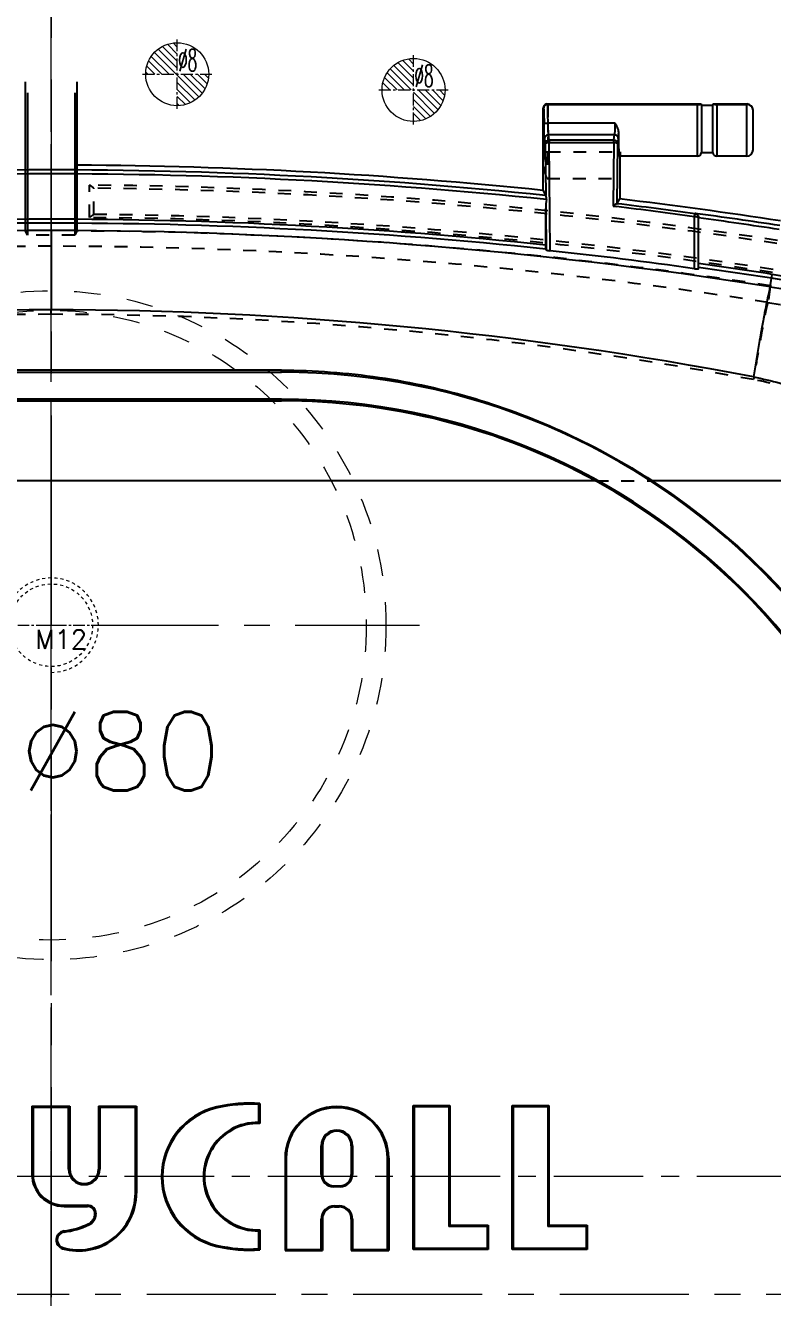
# Model space of a CAD drawing. Header units: millimetres. Extents: x -569 to 1807, y -7664 to 1724.
# Drawn here: x 280 to 374.8, y -942.6 to -781 of the extents above; entities that cross this region are included whole.
import ezdxf
from ezdxf.enums import TextEntityAlignment as Align

# ---------------------------------------------------------------- set-up
doc = ezdxf.new("R2010")
doc.units = ezdxf.units.MM
doc.header["$LTSCALE"] = 16.335
doc.linetypes.add('CENTER', pattern=[0.6, 0.375, -0.075, 0.075, -0.075])
doc.linetypes.add('HIDDEN', pattern=[0.2, 0.1, -0.1])
doc.layers.get('0').update_dxf_attribs({"linetype": 'CONTINUOUS'})
for name, color, linetype, lineweight in [('center', 1, 'CENTER', 9), ('epin', 13, 'CONTINUOUS', 9), ('moldbase', 7, 'CONTINUOUS', 20), ('screw', 33, 'CONTINUOUS', 13), ('sp', 193, 'CONTINUOUS', 9)]:
    doc.layers.add(name, color=color, linetype=linetype, lineweight=lineweight)
doc.layers.add('DEFAULT_2', color=8, linetype='HIDDEN')
doc.styles.add('TXT', font='txt.shx', dxfattribs={"bigfont": 'gbcbig.shx'})
doc.styles.add('TXT05', font='txt.shx', dxfattribs={"width": 0.5, "bigfont": 'gbcbig.shx'})

# ---------------------------------------------------------------- blocks, each defined once
blk = doc.blocks.new('sp_80_th', base_point=(283.27, -1197.21))
at = {"layer": 'sp', "color": 1, "linetype": 'CENTER', "ltscale": 2.643404}
for p, q in [((283.27, -1243.96), (283.27, -1150.46)), ((236.52, -1197.21), (330.02, -1197.21))]:
    blk.add_line(p, q, dxfattribs=at)
at = {"layer": 'sp', "linetype": 'HIDDEN', "ltscale": 2.073258}
for radius in [42.5, 40]:
    blk.add_circle((283.27, -1197.21), radius, dxfattribs=at)
at = {"layer": 'sp', "color": 6, "style": 'TXT'}
blk.add_text('SP%%c80', height=10, dxfattribs=at).set_placement((283.27, -1213.21), align=Align.MIDDLE)
blk = doc.blocks.new('screw_m12_g')
at = {"layer": 'screw', "color": 1, "linetype": 'CENTER', "ltscale": 0.24}
for p, q in [((0, -6.6), (0, 6.6)), ((-6.6, 0), (6.6, 0))]:
    blk.add_line(p, q, dxfattribs=at)
at = {"layer": 'screw', "color": 33, "linetype": 'HIDDEN', "ltscale": 0.24}
blk.add_circle((0, 0), 5.25, dxfattribs=at)
at = {"layer": 'screw', "color": 92, "linetype": 'HIDDEN', "ltscale": 0.24}
blk.add_arc((0, 0), 6, 270, 180, dxfattribs=at)
at = {"layer": 'screw', "color": 6, "style": 'TXT'}
blk.add_text('M12', height=2.4, dxfattribs=at).set_placement((-2.04, -3))
blk = doc.blocks.new('epin_ejp_8')
at = {"layer": 'epin'}
h = blk.add_hatch(dxfattribs=at)
h.set_pattern_fill('_ANSI31', color=123, scale=0.2, angle=90, style=0)
h.set_pattern_definition([(135, (-263.1036, 1313.3417), (-0.4490128, -0.4490128), [])])
h.paths.add_polyline_path([(0, 4, 0.414214), (-4, 0), (0, 0)])
h.paths.add_polyline_path([(4, 0), (0, 0), (0, -4, 0.414214)])
at = {"layer": 'epin', "color": 1, "linetype": 'CENTER', "ltscale": 0.248791}
for p, q in [((0, -4.4), (0, 4.4)), ((-4.4, 0), (4.4, 0))]:
    blk.add_line(p, q, dxfattribs=at)
at = {"layer": 'epin'}
blk.add_circle((0, 0), 4, dxfattribs=at)
at = {"layer": 'epin', "color": 6, "style": 'TXT05', "width": 0.5}
blk.add_text('%%c8', height=2.8, dxfattribs=at).set_placement((1.33, 1.8), align=Align.MIDDLE)
blk = doc.blocks.new('12')
at = {"layer": 'epin', "color": 4}
for p in [(-2585.62, 2370.4), (-2555.62, 2368.4)]:
    blk.add_blockref('epin_ejp_8', p, dxfattribs=at)

msp = doc.modelspace()

# ---------------------------------------------------------------- linework, layer by layer
at = {"color": 7, "linetype": 'Continuous'}
for p, q in [((280.001, -807.111), (280.001, -788.159)), ((286.534, -788.159), (286.534, -807.111)), ((280.275, -789.559), (280.275, -807.658)), ((286.26, -789.559), (286.26, -807.658)), ((345.735, -801.974), (345.735, -791.492)), ((345.784, -791.541), (345.735, -791.492)), ((346.237, -790.989), (365.765, -790.989)), ((346.287, -791.043), (346.237, -790.989)), ((346.287, -791.043), (365.305, -791.043)), ((365.305, -797.622), (365.305, -791.043)), ((365.805, -791.14), (365.805, -797.17)), ((365.805, -791.14), (367.262, -791.14)), ((367.262, -797.17), (367.262, -791.14)), ((367.301, -790.989), (371.563, -790.989)), ((367.762, -791.043), (367.762, -797.622)), ((367.762, -791.043), (371.563, -791.043)), ((371.563, -797.622), (371.563, -790.989)), ((372.367, -796.818), (372.367, -791.794)), ((354.829, -793.409), (346.339, -793.409)), ((346.483, -795.563), (346.401, -794.914)), ((354.767, -794.914), (346.401, -794.914)), ((354.685, -795.563), (354.767, -794.914)), ((345.899, -795.398), (345.981, -796.047)), ((345.981, -796.047), (346.04, -802.622)), ((346.483, -795.563), (346.483, -795.923)), ((346.483, -795.563), (354.685, -795.563)), ((346.605, -809.627), (346.483, -795.923)), ((354.685, -795.923), (346.483, -795.923)), ((354.685, -795.923), (354.613, -803.979)), ((354.685, -795.923), (354.685, -795.563)), ((355.119, -803.649), (355.187, -796.047)), ((355.187, -796.047), (355.269, -795.398)), ((365.305, -797.622), (355.433, -797.622)), ((365.805, -797.17), (367.262, -797.17)), ((371.563, -797.622), (367.762, -797.622)), ((355.433, -800.471), (355.433, -803.053)), ((345.735, -801.974), (346.038, -802.616)), ((355.119, -803.649), (355.433, -803.053)), ((346.054, -804.254), (346.101, -809.518)), ((346.054, -808.916), (346.054, -804.254)), ((354.613, -803.979), (355.048, -804.032)), ((364.998, -804.94), (364.998, -804.885)), ((364.93, -811.915), (364.93, -805.313)), ((365.433, -811.93), (365.433, -805.437)), ((283.267, -807.066), (283.267, -817.149)), ((346.101, -809.518), (346.07, -809.42)), ((374.559, -814.218), (374.803, -812.634)), ((312.513, -824.815), (254.022, -824.815)), ((254.022, -825.072), (312.513, -825.072)), ((312.513, -825.072), (312.513, -824.815)), ((312.513, -828.499), (254.022, -828.499)), ((254.022, -828.703), (312.513, -828.703)), ((312.513, -828.703), (312.513, -828.499)), ((352.369, -838.881), (214.165, -838.881)), ((397.182, -838.881), (359.603, -838.881)), ((309.765, -917.981), (309.765, -920.53)), ((280.814, -918.336), (280.814, -926.976)), ((280.96, -918.482), (280.814, -918.336)), ((280.814, -918.336), (285.63, -918.336)), ((280.96, -918.482), (280.96, -926.976)), ((285.484, -918.482), (280.96, -918.482)), ((285.484, -918.482), (285.63, -918.336)), ((285.484, -926.32), (285.484, -918.482)), ((285.63, -918.336), (285.63, -926.32)), ((289.284, -918.336), (289.284, -926.32)), ((289.284, -918.336), (294.099, -918.336)), ((289.429, -918.482), (289.284, -918.336)), ((289.429, -918.482), (289.429, -926.32)), ((293.954, -918.482), (289.429, -918.482)), ((293.954, -918.482), (294.099, -918.336)), ((293.954, -929.372), (293.954, -918.482)), ((294.099, -918.336), (294.099, -929.372)), ((304.341, -918.543), (304.308, -918.401)), ((309.62, -920.38), (309.62, -918.116)), ((329.211, -918.243), (333.877, -918.243)), ((329.211, -936.547), (329.211, -918.243)), ((329.357, -918.389), (329.211, -918.243)), ((333.731, -918.389), (329.357, -918.389)), ((329.357, -918.389), (329.357, -936.401)), ((333.731, -918.389), (333.877, -918.243)), ((333.731, -918.389), (333.731, -933.594)), ((333.877, -918.243), (333.877, -933.448)), ((341.773, -918.243), (346.44, -918.243)), ((341.773, -936.547), (341.773, -918.243)), ((341.919, -918.389), (341.773, -918.243)), ((346.294, -918.389), (341.919, -918.389)), ((341.919, -918.389), (341.919, -936.401)), ((346.294, -918.389), (346.44, -918.243)), ((346.294, -918.389), (346.294, -933.594)), ((346.44, -918.243), (346.44, -933.448)), ((317.694, -923.342), (317.549, -923.342)), ((317.549, -926.994), (317.549, -923.342)), ((317.694, -923.342), (317.694, -926.994)), ((321.515, -923.342), (321.369, -923.342)), ((321.369, -923.342), (321.369, -926.994)), ((321.515, -923.342), (321.515, -926.994)), ((313.098, -924.946), (312.952, -924.946)), ((312.952, -924.946), (312.952, -936.66)), ((313.098, -924.946), (313.098, -936.514)), ((326.111, -924.946), (325.965, -924.946)), ((325.965, -936.514), (325.965, -924.946)), ((326.111, -924.946), (326.111, -936.66)), ((280.814, -926.976), (280.96, -926.976)), ((285.484, -926.32), (285.63, -926.32)), ((289.284, -926.32), (289.429, -926.32)), ((317.549, -926.994), (317.694, -926.994)), ((321.369, -926.994), (321.515, -926.994)), ((319.132, -928.432), (319.931, -928.432)), ((319.132, -928.432), (319.132, -928.578)), ((319.931, -928.578), (319.132, -928.578)), ((319.931, -928.578), (319.931, -928.432)), ((284.896, -930.912), (284.896, -931.057)), ((284.896, -930.912), (287.879, -930.912)), ((287.879, -931.057), (287.879, -930.912)), ((293.954, -929.372), (294.099, -929.372)), ((284.896, -931.057), (287.879, -931.057)), ((288.958, -932.043), (288.813, -932.036)), ((319.233, -930.974), (319.83, -930.974)), ((319.233, -930.974), (319.233, -931.12)), ((319.233, -931.12), (319.83, -931.12)), ((319.83, -931.12), (319.83, -930.974)), ((284.906, -934.324), (284.886, -934.18)), ((288.043, -933.405), (287.982, -933.273)), ((309.62, -936.429), (309.62, -934.165)), ((309.765, -934.015), (309.765, -936.564)), ((317.694, -932.658), (317.549, -932.658)), ((317.549, -936.514), (317.549, -932.658)), ((317.694, -932.658), (317.694, -936.66)), ((321.515, -932.658), (321.369, -932.658)), ((321.369, -932.658), (321.369, -936.66)), ((321.515, -932.658), (321.515, -936.514)), ((333.731, -933.594), (333.877, -933.448)), ((338.613, -933.594), (333.731, -933.594)), ((333.877, -933.448), (338.758, -933.448)), ((338.613, -933.594), (338.758, -933.448)), ((338.613, -933.594), (338.613, -936.401)), ((338.758, -933.448), (338.758, -936.547)), ((346.294, -933.594), (346.44, -933.448)), ((351.175, -933.594), (346.294, -933.594)), ((346.44, -933.448), (351.321, -933.448)), ((351.175, -933.594), (351.321, -933.448)), ((351.175, -933.594), (351.175, -936.401)), ((351.321, -933.448), (351.321, -936.547)), ((284.763, -936.288), (284.723, -936.428)), ((304.341, -936.002), (304.308, -936.144)), ((313.098, -936.514), (312.952, -936.66)), ((312.952, -936.66), (317.694, -936.66)), ((313.098, -936.514), (317.549, -936.514)), ((317.549, -936.514), (317.694, -936.66)), ((321.515, -936.514), (321.369, -936.66)), ((321.369, -936.66), (326.111, -936.66)), ((321.515, -936.514), (325.965, -936.514)), ((325.965, -936.514), (326.111, -936.66)), ((329.357, -936.401), (329.211, -936.547)), ((338.758, -936.547), (329.211, -936.547)), ((338.613, -936.401), (329.357, -936.401)), ((338.613, -936.401), (338.758, -936.547)), ((341.919, -936.401), (341.773, -936.547)), ((351.321, -936.547), (341.773, -936.547)), ((351.175, -936.401), (341.919, -936.401)), ((351.175, -936.401), (351.321, -936.547))]:
    msp.add_line(p, q, dxfattribs=at)
for centre, radius, start, end in [((346.237, -791.491), 0.502, 89.96783, 180.09035), ((365.305, -791.19), 0.502, 5.73917, 23.57818), ((367.762, -791.19), 0.502, 156.42182, 174.26083), ((367.762, -785.234), 5.808, 269.27272, 270.00162), ((371.563, -791.793), 0.804, 359.98134, 89.98131), ((371.563, -796.818), 0.804, 270, 0), ((401.113, -799.224), 45.667, 177.94154, 178.43488), ((365.305, -797.12), 0.502, 270, 354.26083), ((367.762, -797.12), 0.502, 185.73917, 270), ((283.267, -1407.419), 608.053, 84.074681, 96.081176), ((283.267, -1407.419), 607.551, 84.060102, 96.086049), ((283.267, -1407.419), 608.659, 84.109289, 89.692532), ((283.267, -1407.419), 608.659, 81.250995, 83.190704), ((283.267, -1396.469), 596.77, 82.134843, 83.091634), ((283.266, -1396.598), 597.276, 82.134961, 83.092982), ((283.267, -1407.419), 608.053, 81.250995, 82.275303), ((364.89, -805.402), 0.528, 67.07863, 78.27872), ((283.267, -1407.419), 601.288, 84.00471, 96.15018), ((283.267, -1407.419), 601.788, 84.011211, 96.144558), ((364.93, -805.44), 0.504, 72.58587, 82.30409), ((283.267, -1407.419), 607.551, 81.250995, 82.227422), ((283.484, -1396.034), 588.968, 90.021088, 98.938326), ((283.05, -1396.035), 588.969, 81.061684, 89.978903), ((283.267, -1407.419), 601.788, 81.250995, 82.152517), ((283.267, -1407.419), 601.288, 81.250995, 82.144981), ((364.32, -880.748), 68.917, 8.97361, 81.25099), ((364.32, -880.748), 68.417, 8.97361, 81.25099), ((283.584, -1291.134), 473.985, 90.03829, 100.88176), ((282.95, -1291.134), 473.985, 79.11824, 89.96171), ((312.513, -911.356), 86.284, 0, 90), ((312.513, -911.356), 82.857, 0, 90), ((312.513, -911.356), 82.711, 0, 61.19213), ((312.513, -911.356), 86.43, 0, 56.98645), ((308.41, -936.045), 18.115, 85.70969, 103.08966), ((345.776, -956.794), 52.945, 132.85463, 133.07006), ((306.371, -927.272), 9.109, 103.08961, 256.91029), ((306.371, -927.272), 8.963, 103.08961, 256.91029), ((308.41, -936.045), 17.969, 86.14055, 103.08966), ((319.532, -924.946), 6.579, 360, 180), ((319.532, -924.946), 6.434, 360, 180), ((309.477, -927.272), 6.894, 88.8134, 271.1866), ((309.477, -927.272), 6.748, 87.55021, 272.44979), ((319.532, -923.342), 1.983, 359.99997, 179.99997), ((319.532, -923.342), 1.837, 359.99997, 179.99997), ((284.896, -926.976), 4.081, 180.00001, 270.00001), ((284.896, -926.976), 3.936, 180.00001, 270.00001), ((287.457, -926.32), 1.973, 180, 0), ((287.457, -926.32), 1.827, 180, 0), ((319.132, -926.994), 1.584, 180, 270), ((319.132, -926.994), 1.438, 180, 270), ((319.931, -926.994), 1.584, 270, 360), ((319.931, -926.994), 1.438, 270, 0), ((286.756, -929.372), 7.343, 253.92714, 0), ((286.756, -929.372), 7.198, 253.92714, 0), ((287.879, -931.992), 1.081, 357.28863, 90.00034), ((287.879, -931.992), 0.935, 357.28859, 90.00037), ((287.376, -931.968), 1.438, 294.89956, 357.28908), ((287.376, -931.968), 1.584, 294.89956, 357.28906), ((319.233, -932.658), 1.684, 90, 180), ((319.233, -932.658), 1.539, 90, 180), ((319.83, -932.658), 1.684, 0, 90), ((319.83, -932.658), 1.539, 0, 90), ((285.042, -935.321), 1.152, 97.75721, 253.92715), ((283.426, -923.458), 10.821, 277.75721, 294.89956), ((283.426, -923.458), 10.967, 277.75721, 294.89956), ((296.052, -920.874), 18.993, 315.59162, 316.22321), ((285.042, -935.321), 1.006, 97.75721, 253.92715), ((308.41, -918.5), 18.115, 256.91029, 274.29031), ((308.41, -918.5), 17.969, 256.91029, 273.85945)]:
    msp.add_arc(centre, radius, start, end, dxfattribs=at)
for centre, major_axis, ratio, start_param, end_param in [((346.557, -804.323), (0.018, -2.034), 0.2470014, -2.1992675, -1.6068195), ((283.267, -1391.732), (0, 585.543), 0.999641, -0.1399721, -0.1084208)]:
    msp.add_ellipse(centre, major_axis=major_axis, ratio=ratio, start_param=start_param, end_param=end_param, dxfattribs=at)
for points, knots in [([(346.287, -791.043), (346.158, -791.044), (345.894, -791.151), (345.785, -791.415), (345.784, -791.541)], [0, 0, 0, 0, 0.5052197, 1, 1, 1, 1]), ([(345.784, -791.541), (345.802, -791.815), (345.823, -792.474), (345.834, -793.133), (345.836, -793.517)], [0, 0, 0, 0, 0.4171408, 1, 1, 1, 1]), ([(346.339, -793.409), (346.335, -792.944), (346.324, -792.155), (346.303, -791.366), (346.287, -791.043)], [0, 0, 0, 0, 0.5893493, 1, 1, 1, 1]), ([(365.305, -791.043), (365.397, -791.043), (365.528, -791.04), (365.678, -791.027), (365.738, -791.016), (365.762, -791.004), (365.765, -790.997)], [0, 0, 0, 0, 0.5931267, 0.8450796, 0.9544007, 1, 1, 1, 1]), ([(367.301, -790.989), (367.295, -791.004), (367.371, -791.027), (367.475, -791.034), (367.604, -791.041), (367.688, -791.042)], [0, 0, 0, 0, 0.1249968, 0.3687331, 1, 1, 1, 1]), ([(372.367, -791.84), (372.367, -791.737), (372.326, -791.529), (372.149, -791.264), (371.882, -791.085), (371.669, -791.043), (371.563, -791.043)], [0, 0, 0, 0, 0.2456384, 0.4941546, 0.7459716, 1, 1, 1, 1]), ([(345.836, -793.517), (345.84, -793.496), (345.901, -793.463), (346.001, -793.437), (346.157, -793.414), (346.273, -793.409), (346.339, -793.409)], [0, 0, 0, 0, 0.119052, 0.3304752, 0.6263701, 1, 1, 1, 1]), ([(345.899, -795.398), (345.888, -795.31), (345.873, -795.079), (345.847, -794.452), (345.84, -793.913), (345.836, -793.517)], [0, 0, 0, 0, 0.1424337, 0.368305, 1, 1, 1, 1]), ([(346.401, -794.914), (346.39, -794.843), (346.375, -794.658), (346.349, -794.157), (346.342, -793.726), (346.339, -793.409)], [0, 0, 0, 0, 0.1426432, 0.3685225, 1, 1, 1, 1]), ([(354.829, -793.409), (354.826, -793.726), (354.819, -794.157), (354.793, -794.658), (354.778, -794.843), (354.767, -794.914)], [0, 0, 0, 0, 0.6314131, 0.8572962, 1, 1, 1, 1]), ([(355.313, -794.589), (355.312, -794.374), (355.17, -793.951), (354.943, -793.59), (354.829, -793.409)], [0, 0, 0, 0, 0.5004133, 1, 1, 1, 1]), ([(346.401, -794.914), (346.274, -794.915), (346.013, -795.015), (345.9, -795.274), (345.899, -795.398)], [0, 0, 0, 0, 0.5062902, 1, 1, 1, 1]), ([(355.269, -795.398), (355.268, -795.274), (355.155, -795.015), (354.894, -794.915), (354.767, -794.914)], [0, 0, 0, 0, 0.4937121, 1, 1, 1, 1]), ([(355.269, -795.398), (355.282, -795.296), (355.297, -795.026), (355.308, -794.756), (355.313, -794.589)], [0, 0, 0, 0, 0.3819984, 1, 1, 1, 1]), ([(355.433, -797.622), (355.427, -797.622), (355.418, -797.597), (355.409, -797.559), (355.399, -797.486), (355.389, -797.39), (355.379, -797.266), (355.366, -797.052), (355.351, -796.728), (355.336, -796.278), (355.325, -795.76), (355.317, -795.189), (355.314, -794.793), (355.313, -794.589)], [0, 0, 0, 0, 0.0058862, 0.0202553, 0.0435598, 0.0757493, 0.1165748, 0.1657081, 0.2873987, 0.4368251, 0.6092199, 0.7991804, 1, 1, 1, 1]), ([(345.981, -796.047), (345.982, -795.959), (346.036, -795.779), (346.178, -795.656), (346.258, -795.616)], [0, 0, 0, 0, 0.4952818, 1, 1, 1, 1]), ([(346.483, -795.923), (346.42, -795.924), (346.304, -795.93), (346.147, -795.955), (346.041, -795.986), (345.984, -796.026), (345.981, -796.047)], [0, 0, 0, 0, 0.3541324, 0.6612978, 0.880893, 1, 1, 1, 1]), ([(354.685, -795.563), (354.812, -795.564), (355.073, -795.664), (355.186, -795.923), (355.187, -796.047)], [0, 0, 0, 0, 0.5068131, 1, 1, 1, 1]), ([(355.187, -796.047), (355.184, -796.026), (355.126, -795.986), (355.021, -795.955), (354.864, -795.93), (354.747, -795.924), (354.685, -795.923)], [0, 0, 0, 0, 0.119107, 0.3387022, 0.6458676, 1, 1, 1, 1]), ([(355.463, -797.977), (355.458, -798.163), (355.439, -798.995), (355.433, -799.827), (355.433, -800.471)], [0, 0, 0, 0, 0.2244741, 1, 1, 1, 1]), ([(346.14, -803.13), (346.15, -803.072), (346.155, -802.959), (346.123, -802.809), (346.078, -802.71), (346.051, -802.652), (346.041, -802.631), (346.04, -802.622)], [0, 0, 0, 0, 0.3353345, 0.6338566, 0.8685697, 0.9508916, 1, 1, 1, 1]), ([(355.094, -803.656), (355.064, -803.66), (354.994, -803.697), (354.883, -803.767), (354.751, -803.865), (354.66, -803.939), (354.613, -803.979)], [0, 0, 0, 0, 0.1543738, 0.3940922, 0.6835026, 1, 1, 1, 1]), ([(355.094, -803.656), (355.097, -803.656), (355.105, -803.655), (355.116, -803.654), (355.119, -803.649)], [0, 0, 0, 0, 0.3836652, 1, 1, 1, 1]), ([(364.93, -805.313), (364.938, -805.248), (364.96, -805.14), (364.972, -805.03), (364.985, -804.987)], [0, 0, 0, 0, 0.5915102, 1, 1, 1, 1]), ([(365.433, -805.437), (365.433, -805.417), (365.377, -805.372), (365.212, -805.328), (365.049, -805.313), (364.93, -805.313)], [0, 0, 0, 0, 0.1141668, 0.3313574, 1, 1, 1, 1]), ([(364.985, -804.987), (364.988, -804.976), (364.992, -804.963), (365.001, -804.944), (364.998, -804.94)], [0, 0, 0, 0, 0.6832571, 1, 1, 1, 1]), ([(365.432, -805.434), (365.436, -805.317), (365.364, -805.094), (365.186, -804.954), (365.096, -804.916)], [0, 0, 0, 0, 0.543962, 1, 1, 1, 1]), ([(346.07, -809.42), (346.064, -809.403), (346.064, -809.347), (346.057, -809.239), (346.055, -809.089), (346.054, -808.976), (346.054, -808.916)], [0, 0, 0, 0, 0.1063611, 0.3300469, 0.6419998, 1, 1, 1, 1]), ([(346.101, -809.518), (346.103, -809.523), (346.118, -809.533), (346.147, -809.545), (346.194, -809.559), (346.283, -809.58), (346.422, -809.604), (346.54, -809.62), (346.605, -809.627)], [0, 0, 0, 0, 0.0329331, 0.0954113, 0.187944, 0.3088313, 0.623519, 1, 1, 1, 1]), ([(364.93, -811.915), (364.995, -811.924), (365.116, -811.938), (365.27, -811.951), (365.372, -811.949), (365.418, -811.943), (365.433, -811.934), (365.433, -811.93)], [0, 0, 0, 0, 0.386984, 0.7112947, 0.9201072, 0.9745678, 1, 1, 1, 1]), ([(374.559, -814.218), (374.539, -814.266), (374.498, -814.393), (374.396, -814.764), (374.24, -815.455), (374.017, -816.548), (373.747, -817.97), (373.44, -819.67), (372.988, -822.267), (372.653, -824.292), (372.431, -825.672)], [0, 0, 0, 0, 0.0134255, 0.0342535, 0.0991357, 0.195671, 0.32129, 0.4718188, 0.640239, 1, 1, 1, 1]), ([(374.559, -814.218), (377.397, -814.661), (383.021, -815.917), (391.139, -818.869), (398.816, -822.832), (403.562, -826.1), (405.822, -827.874)], [0, 0, 0, 0, 0.2500015, 0.4999577, 0.7499299, 1, 1, 1, 1]), ([(312.513, -824.815), (316.663, -824.815), (324.975, -825.424), (337.165, -828.139), (348.837, -832.581), (356.123, -836.62), (359.603, -838.881)], [0, 0, 0, 0, 0.2500695, 0.5000276, 0.7499483, 1, 1, 1, 1]), ([(372.431, -825.672), (374.71, -826.107), (379.232, -827.355), (387.893, -831.23), (393.717, -835.565), (397.182, -838.881)], [0, 0, 0, 0, 0.2451596, 0.4932092, 1, 1, 1, 1]), ([(352.369, -838.881), (346.315, -835.551), (333.298, -830.427), (319.424, -828.703), (312.513, -828.703)], [0, 0, 0, 0, 0.4999689, 1, 1, 1, 1]), ([(309.62, -920.38), (309.628, -920.389), (309.631, -920.407), (309.652, -920.425), (309.671, -920.413), (309.683, -920.439), (309.69, -920.452), (309.696, -920.459)], [0, 0, 0, 0, 0.31215, 0.4550599, 0.5790008, 0.7677018, 1, 1, 1, 1]), ([(309.696, -920.459), (309.704, -920.467), (309.707, -920.484), (309.725, -920.499), (309.743, -920.488), (309.754, -920.512), (309.76, -920.524), (309.765, -920.53)], [0, 0, 0, 0, 0.3122986, 0.4550874, 0.5790089, 0.7674369, 1, 1, 1, 1]), ([(309.62, -936.429), (309.628, -936.436), (309.632, -936.454), (309.652, -936.469), (309.68, -936.454), (309.685, -936.489), (309.696, -936.5)], [0, 0, 0, 0, 0.3069918, 0.4538766, 0.5843278, 1, 1, 1, 1]), ([(309.696, -936.5), (309.704, -936.507), (309.707, -936.523), (309.725, -936.536), (309.751, -936.523), (309.755, -936.555), (309.765, -936.564)], [0, 0, 0, 0, 0.3069627, 0.4538757, 0.5843308, 1, 1, 1, 1])]:
    msp.add_open_spline(points, degree=3, knots=knots, dxfattribs=at)
for points in [[(346.258, -795.616), (346.327, -795.582), (346.406, -795.563), (346.483, -795.563)], [(365.081, -804.959), (365.144, -804.979), (365.204, -805.012), (365.255, -805.054)], [(365.255, -805.054), (365.307, -805.099), (365.351, -805.155), (365.381, -805.216)], [(365.381, -805.216), (365.415, -805.284), (365.433, -805.361), (365.433, -805.437)]]:
    msp.add_open_spline(points, degree=3, dxfattribs=at)
at = {"layer": 'center', "color": 1, "linetype": 'CENTER', "ltscale": 2.674503}
for p, q in [((283.267, -1212.21), (283.267, -722.21)), ((33.267, -942.21), (533.267, -942.21))]:
    msp.add_line(p, q, dxfattribs=at)
at = {"layer": 'center', "color": 1, "linetype": 'CENTER', "ltscale": 1.853314}
for p, q in [((283.267, -1116.941), (283.267, -737.48)), ((92.78, -927.21, 0), (473.754, -927.21, 0))]:
    msp.add_line(p, q, dxfattribs=at)
at = {"layer": 'DEFAULT_2', "color": 8, "linetype": 'HIDDEN'}
for p, q in [((346.293, -797.08), (355.498, -797.08)), ((280.001, -807.111), (280.001, -798.769)), ((280.275, -799.133), (280.275, -807.658)), ((286.26, -799.133), (286.26, -807.658)), ((286.534, -807.111), (286.534, -798.769)), ((288.142, -805.413), (288.142, -801.292)), ((346.22, -800.471), (355.433, -800.471)), ((288.697, -805.022), (288.697, -801.693)), ((280.275, -807.658), (280.001, -807.111)), ((286.534, -807.111), (286.26, -807.658)), ((374.559, -814.218), (374.255, -816.194)), ((283.267, -817.707), (283.267, -817.149)), ((352.369, -838.881), (359.603, -838.881))]:
    msp.add_line(p, q, dxfattribs=at)
for centre, radius, start, end in [((283.267, -1407.419), 606.147, 81.250995, 89.539259), ((283.267, -1407.419), 605.751, 81.250995, 89.486433), ((283.267, -1407.419), 602.026, 81.250995, 89.536105), ((283.267, -1407.419), 602.422, 81.250995, 89.483594), ((283.267, -1407.419), 599.769, 89.714139, 90.285861), ((283.267, -1407.419), 600.318, 81.250995, 89.68826), ((283.482, -1396.012), 586.947, 90.020985, 98.939124), ((283.052, -1396.01), 586.945, 81.060859, 89.979032), ((364.32, -880.748), 67.446, 8.97361, 81.25099), ((283.568, -1303.806), 486.099, 90.0355, 100.60553), ((282.966, -1303.806), 486.099, 79.39447, 89.9645)]:
    msp.add_arc(centre, radius, start, end, dxfattribs=at)
for centre, major_axis, start_param, end_param in [((-599.094, -1407.419), (1238.336, 0), 0.7714184, 0.7720614), ((1149.611, -1407.419), (1215.856, 0), 2.357561, 2.358208)]:
    msp.add_ellipse(centre, major_axis=major_axis, ratio=0.7016335, start_param=start_param, end_param=end_param, dxfattribs=at)
for points, knots in [([(345.791, -796.656), (345.812, -796.282), (345.833, -795.411), (345.843, -794.053), (345.829, -792.722), (345.807, -791.888), (345.784, -791.541)], [0, 0, 0, 0, 0.2197721, 0.5108297, 0.7960861, 1, 1, 1, 1]), ([(346.285, -791.043), (346.295, -791.212), (346.31, -791.611), (346.333, -792.585), (346.345, -793.981), (346.334, -795.594), (346.314, -796.633), (346.293, -797.08)], [0, 0, 0, 0, 0.084226, 0.1985612, 0.4838437, 0.7778059, 1, 1, 1, 1]), ([(365.765, -790.989), (365.773, -791.006), (365.683, -791.029), (365.562, -791.036), (365.405, -791.043), (365.305, -791.043)], [0, 0, 0, 0, 0.1167857, 0.3568071, 1, 1, 1, 1]), ([(367.762, -791.043), (367.661, -791.043), (367.505, -791.036), (367.383, -791.029), (367.294, -791.006), (367.301, -790.989)], [0, 0, 0, 0, 0.6431929, 0.8832143, 1, 1, 1, 1]), ([(345.791, -796.656), (345.784, -796.776), (345.757, -797.369), (345.743, -797.962), (345.735, -798.435)], [0, 0, 0, 0, 0.2020413, 1, 1, 1, 1]), ([(345.791, -796.656), (345.792, -796.714), (345.824, -796.828), (345.979, -797.014), (346.168, -797.078), (346.293, -797.08)], [0, 0, 0, 0, 0.241439, 0.4765809, 1, 1, 1, 1]), ([(346.22, -800.471), (346.105, -800.141), (345.872, -799.482), (345.735, -798.785), (345.735, -798.435)], [0, 0, 0, 0, 0.500362, 1, 1, 1, 1]), ([(346.293, -797.08), (346.263, -797.565), (346.231, -798.696), (346.22, -799.827), (346.22, -800.471)], [0, 0, 0, 0, 0.4297791, 1, 1, 1, 1]), ([(355.498, -797.08), (355.494, -797.158), (355.485, -797.292), (355.472, -797.448), (355.46, -797.538), (355.451, -797.583), (355.445, -797.608), (355.437, -797.622), (355.433, -797.622)], [0, 0, 0, 0, 0.4257312, 0.7369157, 0.8475433, 0.9277689, 0.9777373, 1, 1, 1, 1]), ([(355.498, -797.08), (355.496, -797.117), (355.487, -797.285), (355.48, -797.454), (355.476, -797.584)], [0, 0, 0, 0, 0.2250825, 1, 1, 1, 1]), ([(374.255, -816.194), (374.237, -816.236), (374.201, -816.349), (374.111, -816.679), (373.974, -817.289), (373.779, -818.247), (373.545, -819.483), (373.282, -820.944), (372.9, -823.145), (372.618, -824.853), (372.431, -826.011)], [0, 0, 0, 0, 0.0138922, 0.0355083, 0.1026091, 0.2016376, 0.3291826, 0.4802954, 0.6476026, 1, 1, 1, 1]), ([(374.255, -816.194), (377.008, -816.624), (382.465, -817.843), (390.342, -820.708), (397.79, -824.554), (402.395, -827.725), (404.588, -829.446)], [0, 0, 0, 0, 0.2500011, 0.4999531, 0.7499244, 1, 1, 1, 1]), ([(397.182, -838.881), (393.706, -835.64), (387.869, -831.415), (379.223, -827.648), (374.708, -826.435), (372.431, -826.011)], [0, 0, 0, 0, 0.5053087, 0.7538006, 1, 1, 1, 1])]:
    msp.add_open_spline(points, degree=3, knots=knots, dxfattribs=at)
at = {"layer": 'moldbase', "color": 1, "linetype": 'CENTER', "ltscale": 4.353841}
msp.add_line((283.267, -617.21), (283.267, -1317.21), dxfattribs=at)

# ---------------------------------------------------------------- block references
msp.add_blockref('12', (2884.883, -3157.605))
at = {"layer": 'screw'}
msp.add_blockref('screw_m12_g', (283.267, -857.21), dxfattribs=at)
at = {"layer": 'sp'}
msp.add_blockref('sp_80_th', (283.267, -857.21), dxfattribs=at)

doc.saveas('drawing.dxf')
